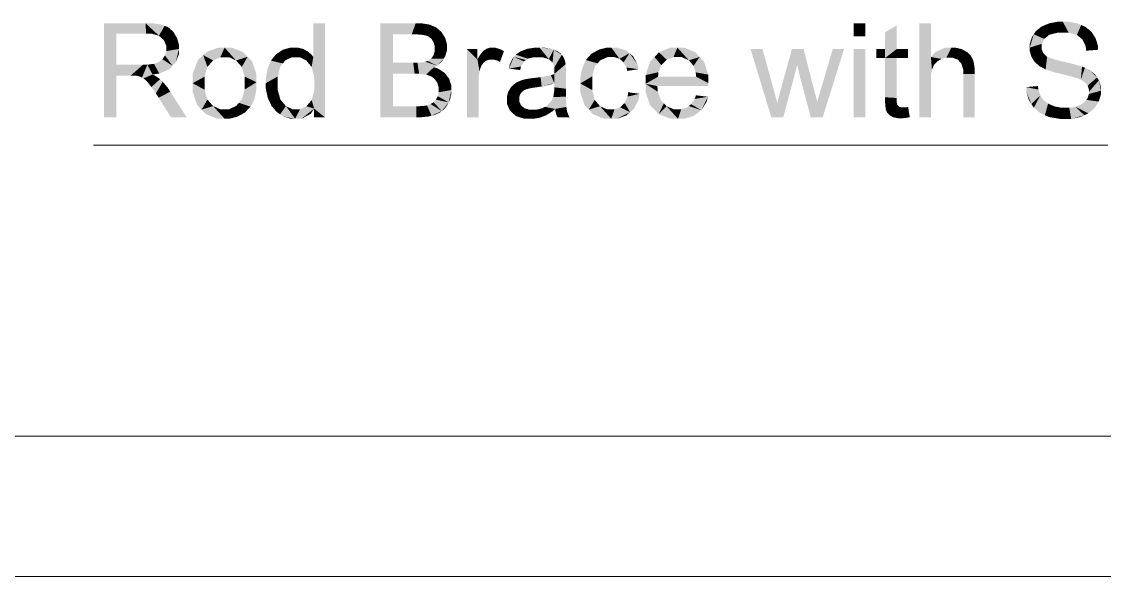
# Model space of a CAD drawing. Header units: millimetres. Extents: x 2 to 579, y 1 to 405.
# Drawn here: x 226.43 to 250.68, y 60.89 to 73.31 of the extents above; entities that cross this region are included whole.
import ezdxf

# ---------------------------------------------------------------- set-up
doc = ezdxf.new("R2010")
doc.units = ezdxf.units.MM
doc.linetypes.add('XKITLINE00', pattern=[0])
doc.layers.add('GraphicObject', color=6, linetype='Continuous', lineweight=0)
doc.layers.add('LinkedObject', color=7, linetype='Continuous', lineweight=0)

# ---------------------------------------------------------------- blocks, each defined once
blk = doc.blocks.new('*A3')
at = {"layer": 'GraphicObject', "color": 3, "linetype": 'XKITLINE00', "lineweight": 0}
blk.add_line((184.216, 60.892), (318.775, 60.892), dxfattribs=at)
blk = doc.blocks.new('*A4')
at = {"layer": 'LinkedObject'}
for points in [[(228.555, 72.35), (228.277, 71.173), (228.277, 73.279)], [(228.277, 73.279), (228.555, 73.047), (228.555, 72.35)], [(229.221, 73.047), (228.277, 73.279), (229.209, 73.279)], [(228.555, 73.047), (228.277, 73.279), (229.221, 73.047)], [(229.209, 73.279), (229.338, 73.047), (229.221, 73.047)], [(229.564, 73.25), (229.209, 73.279), (229.35, 73.279)], [(229.637, 73.222), (229.209, 73.279), (229.564, 73.25)], [(229.509, 72.999), (229.209, 73.279), (229.637, 73.222)], [(229.338, 73.047), (229.209, 73.279), (229.509, 72.999)], [(229.637, 73.222), (229.563, 72.951), (229.509, 72.999)], [(229.71, 73.193), (229.563, 72.951), (229.637, 73.222)], [(233.224, 73.279), (232.965, 72.523), (232.965, 73.279)], [(233.224, 73.279), (232.988, 72.069), (232.965, 72.523)], [(232.988, 72.069), (233.224, 73.279), (233.224, 71.173)], [(234.469, 73.279), (234.747, 72.146), (234.469, 71.173)], [(234.747, 72.394), (234.747, 72.146), (234.469, 73.279)], [(234.469, 73.279), (234.747, 73.03), (234.747, 72.394)], [(235.169, 73.03), (234.469, 73.279), (235.259, 73.279)], [(234.747, 73.03), (234.469, 73.279), (235.169, 73.03)], [(235.169, 73.03), (235.259, 73.279), (235.282, 73.03)], [(235.259, 73.279), (235.443, 73.015), (235.282, 73.03)], [(235.38, 73.279), (235.443, 73.015), (235.259, 73.279)], [(235.574, 73.247), (235.443, 73.015), (235.38, 73.279)], [(235.443, 73.015), (235.574, 73.247), (235.49, 73.001)], [(235.49, 73.001), (235.574, 73.247), (235.537, 72.986)], [(235.537, 72.986), (235.574, 73.247), (235.647, 73.215)], [(235.647, 73.215), (235.609, 72.931), (235.537, 72.986)], [(235.72, 73.183), (235.609, 72.931), (235.647, 73.215)], [(245.327, 73.279), (245.068, 72.982), (245.068, 73.279)], [(245.327, 72.982), (245.068, 72.982), (245.327, 73.279)], [(246.027, 73.232), (245.768, 72.699), (245.768, 73.077)], [(245.768, 72.699), (246.027, 73.232), (245.768, 72.499)], [(246.027, 72.699), (245.768, 72.499), (246.027, 73.232)], [(246.795, 73.279), (246.536, 71.173), (246.536, 73.279)], [(246.795, 72.523), (246.536, 71.173), (246.795, 73.279)], [(249.447, 73.022), (249.274, 73.207), (249.361, 73.242)], [(249.448, 73.278), (249.632, 73.068), (249.361, 73.242)], [(249.361, 73.242), (249.632, 73.068), (249.447, 73.022)], [(249.641, 73.314), (249.632, 73.068), (249.448, 73.278)], [(249.747, 73.314), (249.632, 73.068), (249.641, 73.314)], [(249.632, 73.068), (249.747, 73.314), (249.758, 73.068)], [(249.747, 73.314), (249.879, 73.068), (249.758, 73.068)], [(250.07, 73.277), (249.747, 73.314), (249.864, 73.314)], [(250.16, 73.239), (249.747, 73.314), (250.07, 73.277)], [(250.063, 73.017), (249.747, 73.314), (250.16, 73.239)], [(249.879, 73.068), (249.747, 73.314), (250.063, 73.017)], [(250.16, 73.239), (250.125, 72.966), (250.063, 73.017)], [(250.249, 73.201), (250.125, 72.966), (250.16, 73.239)], [(229.563, 72.951), (229.71, 73.193), (229.617, 72.902)], [(229.617, 72.902), (229.71, 73.193), (229.87, 73.021)], [(229.87, 73.021), (229.671, 72.78), (229.617, 72.902)], [(229.914, 72.95), (229.671, 72.78), (229.87, 73.021)], [(229.87, 73.021), (229.71, 73.193), (229.827, 73.093)], [(235.834, 73.084), (235.609, 72.931), (235.72, 73.183)], [(235.875, 73.018), (235.609, 72.931), (235.834, 73.084)], [(235.609, 72.931), (235.875, 73.018), (235.634, 72.892)], [(235.875, 73.018), (235.659, 72.852), (235.634, 72.892)], [(235.659, 72.852), (235.875, 73.018), (235.684, 72.759)], [(235.684, 72.759), (235.875, 73.018), (235.958, 72.74)], [(235.958, 72.812), (235.875, 73.018), (235.917, 72.951)], [(235.958, 72.74), (235.875, 73.018), (235.958, 72.812)], [(249.097, 73.032), (249.007, 72.733), (249.052, 72.962)], [(249.332, 72.929), (249.007, 72.733), (249.097, 73.032)], [(249.142, 73.101), (249.39, 72.975), (249.097, 73.032)], [(249.097, 73.032), (249.39, 72.975), (249.332, 72.929)], [(249.274, 73.207), (249.39, 72.975), (249.142, 73.101)], [(249.39, 72.975), (249.274, 73.207), (249.447, 73.022)], [(250.125, 72.966), (250.249, 73.201), (250.187, 72.915)], [(250.187, 72.915), (250.249, 73.201), (250.434, 73.017)], [(250.434, 73.017), (250.26, 72.764), (250.187, 72.915)], [(250.434, 73.017), (250.249, 73.201), (250.386, 73.09)], [(250.482, 72.943), (250.26, 72.764), (250.434, 73.017)], [(229.958, 72.791), (229.671, 72.78), (229.914, 72.95)], [(229.958, 72.704), (229.671, 72.78), (229.958, 72.791)], [(229.671, 72.78), (229.958, 72.704), (229.671, 72.705)], [(230.839, 72.733), (230.501, 72.564), (230.599, 72.648)], [(230.98, 72.733), (230.501, 72.564), (230.839, 72.733)], [(230.883, 72.518), (230.501, 72.564), (230.98, 72.733)], [(230.883, 72.518), (230.98, 72.733), (230.98, 72.518)], [(230.98, 72.733), (231.075, 72.518), (230.98, 72.518)], [(231.394, 72.63), (230.98, 72.733), (231.137, 72.733)], [(231.494, 72.527), (230.98, 72.733), (231.394, 72.63)], [(231.235, 72.445), (230.98, 72.733), (231.494, 72.527)], [(231.075, 72.518), (230.98, 72.733), (231.235, 72.445)], [(232.451, 72.733), (232.484, 72.518), (232.282, 72.684)], [(232.545, 72.733), (232.484, 72.518), (232.451, 72.733)], [(232.484, 72.518), (232.545, 72.733), (232.571, 72.518)], [(232.545, 72.733), (232.659, 72.518), (232.571, 72.518)], [(232.614, 72.733), (232.659, 72.518), (232.545, 72.733)], [(232.737, 72.704), (232.659, 72.518), (232.614, 72.733)], [(235.657, 72.56), (235.958, 72.74), (235.885, 72.486)], [(235.684, 72.652), (235.958, 72.74), (235.657, 72.56)], [(235.958, 72.74), (235.684, 72.707), (235.684, 72.759)], [(235.684, 72.707), (235.958, 72.74), (235.684, 72.652)], [(235.885, 72.486), (235.958, 72.74), (235.921, 72.545)], [(235.921, 72.545), (235.958, 72.74), (235.958, 72.672)], [(236.924, 72.733), (236.956, 72.466), (236.842, 72.707)], [(236.969, 72.733), (236.956, 72.466), (236.924, 72.733)], [(236.969, 72.733), (237.003, 72.466), (236.956, 72.466)], [(237.167, 72.692), (236.969, 72.733), (237.034, 72.733)], [(237.234, 72.65), (236.969, 72.733), (237.167, 72.692)], [(237.097, 72.438), (236.969, 72.733), (237.234, 72.65)], [(237.003, 72.466), (236.969, 72.733), (237.097, 72.438)], [(237.933, 72.733), (237.685, 72.679), (237.76, 72.706)], [(237.903, 72.518), (237.685, 72.679), (237.933, 72.733)], [(237.903, 72.518), (237.933, 72.733), (237.994, 72.518)], [(237.994, 72.518), (237.933, 72.733), (238.091, 72.518)], [(238.032, 72.733), (238.091, 72.518), (237.933, 72.733)], [(238.288, 72.71), (238.032, 72.733), (238.129, 72.733)], [(238.349, 72.687), (238.032, 72.733), (238.288, 72.71)], [(238.238, 72.475), (238.032, 72.733), (238.349, 72.687)], [(238.091, 72.518), (238.032, 72.733), (238.238, 72.475)], [(239.54, 72.733), (239.551, 72.52), (239.358, 72.687)], [(239.638, 72.733), (239.551, 72.52), (239.54, 72.733)], [(239.551, 72.52), (239.638, 72.733), (239.648, 72.52)], [(239.638, 72.733), (239.713, 72.52), (239.648, 72.52)], [(239.965, 72.67), (239.638, 72.733), (239.762, 72.733)], [(240.044, 72.607), (239.638, 72.733), (239.965, 72.67)], [(239.823, 72.482), (239.638, 72.733), (240.044, 72.607)], [(239.713, 72.52), (239.638, 72.733), (239.823, 72.482)], [(241.117, 72.733), (240.703, 72.627), (240.96, 72.733)], [(241.03, 72.52), (240.703, 72.627), (241.117, 72.733)], [(241.03, 72.52), (241.117, 72.733), (241.119, 72.52)], [(241.117, 72.733), (241.217, 72.52), (241.119, 72.52)], [(241.52, 72.629), (241.117, 72.733), (241.27, 72.733)], [(241.617, 72.525), (241.117, 72.733), (241.52, 72.629)], [(241.377, 72.446), (241.117, 72.733), (241.617, 72.525)], [(241.217, 72.52), (241.117, 72.733), (241.377, 72.446)], [(247.113, 72.733), (246.795, 72.523), (246.886, 72.628)], [(247.251, 72.733), (246.795, 72.523), (247.113, 72.733)], [(247.14, 72.51), (246.795, 72.523), (247.251, 72.733)], [(247.14, 72.51), (247.251, 72.733), (247.197, 72.51)], [(247.197, 72.51), (247.251, 72.733), (247.274, 72.51)], [(247.251, 72.733), (247.392, 72.466), (247.274, 72.51)], [(247.335, 72.733), (247.392, 72.466), (247.251, 72.733)], [(247.482, 72.7), (247.392, 72.466), (247.335, 72.733)], [(249.052, 72.962), (249.007, 72.733), (249.007, 72.813)], [(249.274, 72.817), (249.007, 72.733), (249.332, 72.929)], [(249.007, 72.733), (249.274, 72.817), (249.274, 72.752)], [(249.274, 72.695), (249.007, 72.733), (249.274, 72.752)], [(249.007, 72.733), (249.274, 72.695), (249.007, 72.661)], [(250.534, 72.777), (250.26, 72.764), (250.482, 72.943)], [(250.538, 72.685), (250.26, 72.764), (250.534, 72.777)], [(250.26, 72.764), (250.538, 72.685), (250.27, 72.664)], [(229.615, 72.516), (229.813, 72.326), (229.587, 72.472)], [(229.643, 72.559), (229.813, 72.326), (229.615, 72.516)], [(229.643, 72.559), (229.958, 72.704), (229.813, 72.326)], [(229.671, 72.654), (229.958, 72.704), (229.643, 72.559)], [(229.958, 72.704), (229.671, 72.654), (229.671, 72.705)], [(229.813, 72.326), (229.958, 72.704), (229.885, 72.403)], [(229.885, 72.403), (229.958, 72.704), (229.958, 72.592)], [(230.501, 72.564), (230.265, 71.936), (230.383, 72.462)], [(230.595, 72.301), (230.265, 71.936), (230.501, 72.564)], [(230.501, 72.564), (230.722, 72.446), (230.658, 72.373)], [(230.722, 72.446), (230.501, 72.564), (230.883, 72.518)], [(230.595, 72.301), (230.501, 72.564), (230.658, 72.373)], [(231.235, 72.445), (231.494, 72.527), (231.299, 72.373)], [(231.494, 72.527), (231.364, 72.3), (231.299, 72.373)], [(231.364, 72.3), (231.494, 72.527), (231.428, 72.086)], [(231.428, 72.086), (231.494, 72.527), (231.693, 71.958)], [(231.693, 72.139), (231.494, 72.527), (231.594, 72.424)], [(231.693, 71.958), (231.494, 72.527), (231.693, 72.139)], [(232.13, 72.584), (232.283, 72.378), (232.016, 72.442)], [(232.34, 72.448), (232.13, 72.584), (232.206, 72.634)], [(232.283, 72.378), (232.13, 72.584), (232.34, 72.448)], [(232.282, 72.684), (232.484, 72.518), (232.206, 72.634)], [(232.206, 72.634), (232.484, 72.518), (232.34, 72.448)], [(232.79, 72.675), (232.659, 72.518), (232.737, 72.704)], [(232.79, 72.675), (232.808, 72.445), (232.659, 72.518)], [(232.844, 72.646), (232.808, 72.445), (232.79, 72.675)], [(232.932, 72.569), (232.808, 72.445), (232.844, 72.646)], [(232.965, 72.523), (232.808, 72.445), (232.932, 72.569)], [(232.808, 72.445), (232.965, 72.523), (232.868, 72.372)], [(232.868, 72.372), (232.965, 72.523), (232.928, 72.299)], [(232.965, 72.523), (232.988, 72.069), (232.928, 72.299)], [(235.603, 72.487), (235.885, 72.486), (235.523, 72.434)], [(235.63, 72.523), (235.885, 72.486), (235.603, 72.487)], [(235.885, 72.486), (235.63, 72.523), (235.657, 72.56)], [(236.406, 72.699), (236.64, 72.467), (236.406, 71.173)], [(236.64, 72.467), (236.406, 72.699), (236.64, 72.699)], [(236.804, 72.681), (236.64, 72.467), (236.767, 72.655)], [(236.914, 72.466), (236.64, 72.467), (236.804, 72.681)], [(236.767, 72.655), (236.64, 72.467), (236.685, 72.548)], [(236.842, 72.707), (236.956, 72.466), (236.804, 72.681)], [(236.804, 72.681), (236.956, 72.466), (236.914, 72.466)], [(237.097, 72.438), (237.234, 72.65), (237.144, 72.411)], [(237.457, 72.526), (237.344, 72.263), (237.418, 72.476)], [(237.681, 72.423), (237.344, 72.263), (237.457, 72.526)], [(237.497, 72.576), (237.768, 72.487), (237.457, 72.526)], [(237.681, 72.423), (237.457, 72.526), (237.725, 72.455)], [(237.725, 72.455), (237.457, 72.526), (237.768, 72.487)], [(237.611, 72.652), (237.768, 72.487), (237.497, 72.576)], [(237.685, 72.679), (237.768, 72.487), (237.611, 72.652)], [(237.768, 72.487), (237.685, 72.679), (237.903, 72.518)], [(238.238, 72.475), (238.349, 72.687), (238.288, 72.431)], [(238.288, 72.431), (238.349, 72.687), (238.324, 72.399)], [(238.349, 72.687), (238.361, 72.288), (238.324, 72.399)], [(238.529, 72.571), (238.361, 72.288), (238.349, 72.687)], [(238.5, 72.606), (238.349, 72.687), (238.41, 72.664)], [(238.529, 72.571), (238.349, 72.687), (238.5, 72.606)], [(238.557, 72.537), (238.361, 72.288), (238.529, 72.571)], [(238.598, 72.449), (238.361, 72.288), (238.557, 72.537)], [(239.191, 72.594), (239.331, 72.38), (239.067, 72.455)], [(239.392, 72.45), (239.191, 72.594), (239.275, 72.64)], [(239.331, 72.38), (239.191, 72.594), (239.392, 72.45)], [(239.358, 72.687), (239.551, 72.52), (239.275, 72.64)], [(239.275, 72.64), (239.551, 72.52), (239.392, 72.45)], [(239.823, 72.482), (240.044, 72.607), (239.868, 72.443)], [(240.044, 72.607), (239.914, 72.404), (239.868, 72.443)], [(239.914, 72.404), (240.044, 72.607), (239.977, 72.288)], [(239.977, 72.288), (240.044, 72.607), (240.246, 72.249)], [(240.223, 72.365), (240.044, 72.607), (240.122, 72.544)], [(240.246, 72.249), (240.044, 72.607), (240.223, 72.365)], [(240.604, 72.521), (240.406, 72.116), (240.505, 72.414)], [(240.759, 72.342), (240.406, 72.116), (240.604, 72.521)], [(240.703, 72.627), (240.881, 72.461), (240.604, 72.521)], [(240.604, 72.521), (240.881, 72.461), (240.759, 72.342)], [(240.881, 72.461), (240.703, 72.627), (241.03, 72.52)], [(241.377, 72.446), (241.617, 72.525), (241.439, 72.371)], [(241.617, 72.525), (241.479, 72.323), (241.439, 72.371)], [(241.479, 72.323), (241.617, 72.525), (241.528, 72.179)], [(241.528, 72.179), (241.617, 72.525), (241.81, 72.128)], [(241.81, 72.128), (241.617, 72.525), (241.714, 72.421)], [(243.024, 72.699), (243.221, 71.173), (242.757, 72.699)], [(243.267, 71.817), (243.221, 71.173), (243.024, 72.699)], [(243.682, 72.699), (243.802, 72.347), (243.435, 71.805)], [(243.944, 72.699), (243.802, 72.347), (243.682, 72.699)], [(243.802, 72.347), (243.944, 72.699), (243.862, 72.086)], [(243.862, 72.086), (243.944, 72.699), (244.173, 71.813)], [(244.848, 72.699), (244.335, 71.816), (244.597, 72.699)], [(244.372, 71.173), (244.335, 71.816), (244.848, 72.699)], [(245.327, 72.699), (245.068, 71.173), (245.068, 72.699)], [(245.327, 71.173), (245.068, 71.173), (245.327, 72.699)], [(245.576, 72.699), (245.768, 72.499), (245.576, 72.499)], [(245.768, 72.699), (245.768, 72.499), (245.576, 72.699)], [(246.027, 72.499), (245.768, 72.499), (246.027, 72.699)], [(245.768, 71.62), (246.027, 72.499), (246.027, 71.605)], [(245.768, 72.499), (246.027, 72.499), (245.768, 71.62)], [(246.284, 72.499), (246.027, 72.699), (246.284, 72.699)], [(246.027, 72.499), (246.027, 72.699), (246.284, 72.499)], [(246.795, 72.097), (246.536, 71.173), (246.795, 72.523)], [(246.795, 72.097), (246.795, 72.523), (246.817, 72.238)], [(246.817, 72.238), (246.795, 72.523), (246.838, 72.289)], [(246.838, 72.289), (246.795, 72.523), (246.86, 72.34)], [(246.86, 72.34), (246.795, 72.523), (246.932, 72.42)], [(246.932, 72.42), (246.795, 72.523), (246.982, 72.45)], [(246.982, 72.45), (246.795, 72.523), (247.032, 72.48)], [(247.032, 72.48), (246.795, 72.523), (247.14, 72.51)], [(247.545, 72.666), (247.392, 72.466), (247.482, 72.7)], [(247.545, 72.666), (247.434, 72.422), (247.392, 72.466)], [(247.607, 72.633), (247.434, 72.422), (247.545, 72.666)], [(247.434, 72.422), (247.607, 72.633), (247.476, 72.377)], [(247.476, 72.377), (247.607, 72.633), (247.723, 72.482)], [(247.723, 72.482), (247.607, 72.633), (247.696, 72.541)], [(249.007, 72.661), (249.274, 72.695), (249.044, 72.53)], [(249.044, 72.53), (249.274, 72.695), (249.08, 72.471)], [(249.08, 72.471), (249.274, 72.695), (249.315, 72.602)], [(249.315, 72.602), (249.229, 72.314), (249.08, 72.471)], [(249.356, 72.565), (249.229, 72.314), (249.315, 72.602)], [(249.229, 72.314), (249.356, 72.565), (249.305, 72.275)], [(249.305, 72.275), (249.356, 72.565), (249.396, 72.528)], [(249.305, 72.275), (249.396, 72.528), (249.363, 72.244)], [(249.363, 72.244), (249.396, 72.528), (249.566, 72.178)], [(249.566, 72.178), (249.396, 72.528), (249.606, 72.453)], [(228.555, 72.35), (228.555, 72.108), (228.277, 71.173)], [(228.878, 72.108), (228.555, 72.35), (229.153, 72.35)], [(228.555, 72.108), (228.555, 72.35), (228.878, 72.108)], [(228.878, 72.108), (229.153, 72.35), (228.932, 72.108)], [(228.932, 72.108), (229.153, 72.35), (229.009, 72.103)], [(229.009, 72.103), (229.153, 72.35), (229.033, 72.098)], [(229.033, 72.098), (229.153, 72.35), (229.065, 72.09)], [(229.065, 72.09), (229.153, 72.35), (229.129, 72.062)], [(229.129, 72.062), (229.153, 72.35), (229.249, 72.35)], [(229.129, 72.062), (229.249, 72.35), (229.16, 72.042)], [(229.249, 72.35), (229.366, 72.131), (229.16, 72.042)], [(229.398, 72.37), (229.366, 72.131), (229.249, 72.35)], [(229.366, 72.131), (229.398, 72.37), (229.517, 72.152)], [(229.452, 72.389), (229.813, 72.326), (229.398, 72.37)], [(229.741, 72.249), (229.398, 72.37), (229.813, 72.326)], [(229.517, 72.152), (229.398, 72.37), (229.741, 72.249)], [(229.506, 72.409), (229.813, 72.326), (229.452, 72.389)], [(229.813, 72.326), (229.506, 72.409), (229.587, 72.472)], [(230.383, 72.462), (230.265, 71.936), (230.265, 72.148)], [(230.531, 72.082), (230.265, 71.936), (230.595, 72.301)], [(231.978, 72.349), (231.902, 71.935), (231.94, 72.256)], [(232.225, 72.307), (231.902, 71.935), (231.978, 72.349)], [(232.167, 72.086), (231.902, 71.935), (232.225, 72.307)], [(231.94, 72.256), (231.902, 71.935), (231.902, 72.049)], [(232.016, 72.442), (232.283, 72.378), (231.978, 72.349)], [(231.978, 72.349), (232.283, 72.378), (232.225, 72.307)], [(235.235, 72.146), (234.747, 72.394), (235.203, 72.394)], [(234.747, 72.146), (234.747, 72.394), (235.235, 72.146)], [(235.336, 72.146), (235.203, 72.394), (235.296, 72.394)], [(235.235, 72.146), (235.203, 72.394), (235.336, 72.146)], [(235.429, 72.406), (235.664, 72.293), (235.296, 72.394)], [(235.296, 72.394), (235.664, 72.293), (235.336, 72.146)], [(235.336, 72.146), (235.664, 72.293), (235.49, 72.128)], [(235.47, 72.418), (235.738, 72.33), (235.429, 72.406)], [(235.664, 72.293), (235.429, 72.406), (235.738, 72.33)], [(235.523, 72.434), (235.738, 72.33), (235.47, 72.418)], [(235.664, 72.293), (235.544, 72.11), (235.49, 72.128)], [(235.523, 72.434), (235.885, 72.486), (235.738, 72.33)], [(235.544, 72.11), (235.664, 72.293), (235.597, 72.093)], [(235.597, 72.093), (235.664, 72.293), (235.681, 72.032)], [(235.905, 72.169), (235.664, 72.293), (235.759, 72.265)], [(235.681, 72.032), (235.664, 72.293), (235.905, 72.169)], [(235.738, 72.33), (235.885, 72.486), (235.848, 72.426)], [(236.406, 71.173), (236.64, 72.467), (236.666, 71.173)], [(236.64, 72.467), (236.666, 71.971), (236.666, 71.173)], [(236.666, 71.971), (236.64, 72.467), (236.666, 72.053)], [(236.666, 72.053), (236.64, 72.467), (236.687, 72.204)], [(236.687, 72.204), (236.64, 72.467), (236.708, 72.273)], [(236.708, 72.273), (236.64, 72.467), (236.723, 72.318)], [(236.723, 72.318), (236.64, 72.467), (236.771, 72.389)], [(236.771, 72.389), (236.64, 72.467), (236.804, 72.415)], [(236.804, 72.415), (236.64, 72.467), (236.838, 72.44)], [(236.838, 72.44), (236.64, 72.467), (236.914, 72.466)], [(237.418, 72.476), (237.344, 72.263), (237.361, 72.345)], [(237.617, 72.31), (237.344, 72.263), (237.681, 72.423)], [(237.344, 72.263), (237.617, 72.31), (237.596, 72.23)], [(238.36, 72.168), (238.616, 72.362), (238.359, 72.141)], [(238.359, 72.141), (238.616, 72.362), (238.361, 71.939)], [(238.361, 72.202), (238.616, 72.362), (238.36, 72.168)], [(238.609, 72.395), (238.361, 72.288), (238.598, 72.449)], [(238.361, 72.288), (238.609, 72.395), (238.616, 72.362)], [(238.361, 72.288), (238.616, 72.362), (238.361, 72.209)], [(238.361, 72.209), (238.616, 72.362), (238.361, 72.202)], [(238.622, 72.243), (238.361, 71.939), (238.616, 72.362)], [(239.026, 72.363), (238.944, 71.93), (238.985, 72.27)], [(239.27, 72.31), (238.944, 71.93), (239.026, 72.363)], [(239.21, 72.089), (238.944, 71.93), (239.27, 72.31)], [(238.985, 72.27), (238.944, 71.93), (238.944, 72.054)], [(239.067, 72.455), (239.331, 72.38), (239.026, 72.363)], [(239.026, 72.363), (239.331, 72.38), (239.27, 72.31)], [(239.977, 72.288), (240.246, 72.249), (239.995, 72.211)], [(240.692, 72.182), (240.406, 72.116), (240.759, 72.342)], [(243.435, 71.805), (243.802, 72.347), (243.489, 71.173)], [(247.723, 72.482), (247.518, 72.236), (247.476, 72.377)], [(247.75, 72.423), (247.518, 72.236), (247.723, 72.482)], [(247.777, 72.252), (247.518, 72.236), (247.75, 72.423)], [(247.777, 72.14), (247.518, 72.236), (247.777, 72.252)], [(249.08, 72.471), (249.229, 72.314), (249.117, 72.412)], [(249.566, 72.178), (249.606, 72.453), (249.71, 72.143)], [(249.71, 72.143), (249.606, 72.453), (249.776, 72.415)], [(249.71, 72.143), (249.776, 72.415), (249.855, 72.108)], [(249.855, 72.108), (249.776, 72.415), (249.946, 72.376)], [(249.855, 72.108), (249.946, 72.376), (250.043, 72.057)], [(250.043, 72.057), (249.946, 72.376), (250.085, 72.041)], [(250.085, 72.041), (249.946, 72.376), (250.151, 72.015)], [(250.178, 72.309), (250.151, 72.015), (249.946, 72.376)], [(250.242, 72.281), (250.151, 72.015), (250.178, 72.309)], [(250.151, 72.015), (250.242, 72.281), (250.246, 71.953)], [(250.246, 71.953), (250.242, 72.281), (250.334, 72.238)], [(228.277, 71.173), (228.555, 72.108), (228.555, 71.173)], [(229.16, 72.042), (229.366, 72.131), (229.191, 72.022)], [(229.366, 72.131), (229.262, 71.951), (229.191, 72.022)], [(229.421, 72.104), (229.262, 71.951), (229.366, 72.131)], [(229.262, 71.951), (229.421, 72.104), (229.301, 71.901)], [(229.301, 71.901), (229.421, 72.104), (229.34, 71.851)], [(229.34, 71.851), (229.421, 72.104), (229.533, 72.026)], [(229.533, 72.026), (229.441, 71.706), (229.34, 71.851)], [(229.533, 72.026), (229.421, 72.104), (229.505, 72.052)], [(229.594, 71.97), (229.441, 71.706), (229.533, 72.026)], [(230.265, 71.936), (230.531, 72.082), (230.531, 71.936)], [(231.428, 72.086), (231.693, 71.958), (231.428, 71.944)], [(231.902, 71.935), (232.167, 72.086), (232.167, 71.934)], [(232.988, 72.069), (233.224, 71.173), (232.988, 71.913)], [(234.469, 71.173), (234.747, 72.146), (234.747, 71.421)], [(235.681, 72.032), (235.905, 72.169), (235.712, 71.988)], [(235.712, 71.988), (235.905, 72.169), (235.742, 71.945)], [(235.742, 71.945), (235.905, 72.169), (235.957, 72.102)], [(235.957, 72.102), (235.773, 71.842), (235.742, 71.945)], [(236.008, 72.034), (235.773, 71.842), (235.957, 72.102)], [(236.059, 71.875), (235.773, 71.842), (236.008, 72.034)], [(237.669, 72.014), (237.68, 71.775), (237.618, 71.999)], [(237.707, 72.024), (237.746, 71.804), (237.669, 72.014)], [(237.68, 71.775), (237.669, 72.014), (237.713, 71.79)], [(237.713, 71.79), (237.669, 72.014), (237.746, 71.804)], [(237.822, 72.043), (237.859, 71.83), (237.707, 72.024)], [(237.707, 72.024), (237.859, 71.83), (237.746, 71.804)], [(237.899, 72.052), (237.939, 71.841), (237.822, 72.043)], [(237.822, 72.043), (237.939, 71.841), (237.859, 71.83)], [(238.055, 72.071), (238.079, 71.862), (237.899, 72.052)], [(237.899, 72.052), (238.079, 71.862), (237.939, 71.841)], [(238.286, 72.115), (238.361, 71.939), (238.055, 72.071)], [(238.055, 72.071), (238.361, 71.939), (238.079, 71.862)], [(238.359, 72.141), (238.361, 71.939), (238.286, 72.115)], [(238.622, 72.157), (238.359, 71.844), (238.361, 71.939)], [(238.622, 71.812), (238.359, 71.844), (238.622, 72.157)], [(238.622, 72.157), (238.361, 71.939), (238.622, 72.243)], [(238.944, 71.93), (239.21, 72.089), (239.21, 71.937)], [(240.406, 72.116), (240.692, 72.182), (240.686, 72.082)], [(240.686, 72.082), (240.406, 71.923), (240.406, 72.116)], [(240.686, 72.082), (241.81, 71.939), (240.406, 71.923)], [(241.537, 72.082), (241.81, 71.939), (240.686, 72.082)], [(241.528, 72.179), (241.81, 72.128), (241.537, 72.082)], [(241.81, 71.939), (241.537, 72.082), (241.81, 72.128)], [(244.173, 71.813), (244.104, 71.173), (243.862, 72.086)], [(246.795, 72.007), (246.536, 71.173), (246.795, 72.097)], [(246.536, 71.173), (246.795, 72.007), (246.795, 71.173)], [(247.518, 72.236), (247.777, 72.14), (247.518, 72.139)], [(247.518, 71.173), (247.777, 72.14), (247.777, 71.173)], [(247.518, 72.139), (247.777, 72.14), (247.518, 71.173)], [(250.246, 71.953), (250.334, 72.238), (250.275, 71.916)], [(250.275, 71.916), (250.334, 72.238), (250.304, 71.879)], [(250.334, 72.238), (250.513, 72.066), (250.304, 71.879)], [(250.304, 71.879), (250.513, 72.066), (250.333, 71.793)], [(250.333, 71.793), (250.513, 72.066), (250.557, 72.001)], [(250.513, 72.066), (250.334, 72.238), (250.469, 72.131)], [(229.71, 71.83), (229.441, 71.706), (229.594, 71.97)], [(229.441, 71.706), (229.71, 71.83), (229.502, 71.611)], [(229.502, 71.611), (229.71, 71.83), (229.764, 71.746)], [(230.265, 71.936), (230.463, 71.344), (230.265, 71.743)], [(230.531, 71.789), (230.463, 71.344), (230.265, 71.936)], [(230.531, 71.789), (230.265, 71.936), (230.531, 71.936)], [(230.595, 71.57), (230.463, 71.344), (230.531, 71.789)], [(231.364, 71.571), (231.693, 71.958), (231.605, 71.494)], [(231.428, 71.794), (231.693, 71.958), (231.364, 71.571)], [(231.693, 71.958), (231.428, 71.794), (231.428, 71.944)], [(231.605, 71.494), (231.693, 71.958), (231.649, 71.579)], [(231.649, 71.579), (231.693, 71.958), (231.693, 71.81)], [(231.902, 71.935), (232.167, 71.788), (231.902, 71.818)], [(232.167, 71.788), (231.902, 71.935), (232.167, 71.934)], [(231.902, 71.818), (232.167, 71.788), (231.944, 71.61)], [(231.944, 71.61), (232.167, 71.788), (231.986, 71.52)], [(231.986, 71.52), (232.167, 71.788), (232.229, 71.569)], [(232.988, 71.771), (233.224, 71.173), (232.929, 71.559)], [(232.988, 71.913), (233.224, 71.173), (232.988, 71.771)], [(235.752, 71.644), (236.059, 71.783), (235.996, 71.508)], [(235.773, 71.733), (236.059, 71.783), (235.752, 71.644)], [(236.059, 71.783), (235.773, 71.842), (236.059, 71.875)], [(235.773, 71.842), (236.059, 71.783), (235.773, 71.783)], [(236.059, 71.783), (235.773, 71.733), (235.773, 71.783)], [(235.996, 71.508), (236.059, 71.783), (236.028, 71.572)], [(236.028, 71.572), (236.059, 71.783), (236.059, 71.709)], [(237.35, 71.78), (237.299, 71.575), (237.325, 71.734)], [(237.593, 71.678), (237.299, 71.575), (237.35, 71.78)], [(237.376, 71.826), (237.611, 71.706), (237.35, 71.78)], [(237.35, 71.78), (237.611, 71.706), (237.593, 71.678)], [(237.442, 71.901), (237.611, 71.706), (237.376, 71.826)], [(237.629, 71.733), (237.442, 71.901), (237.484, 71.929)], [(237.611, 71.706), (237.442, 71.901), (237.629, 71.733)], [(237.525, 71.957), (237.68, 71.775), (237.484, 71.929)], [(237.484, 71.929), (237.68, 71.775), (237.629, 71.733)], [(237.618, 71.999), (237.68, 71.775), (237.525, 71.957)], [(238.079, 71.862), (238.361, 71.939), (238.29, 71.91)], [(238.339, 71.629), (238.622, 71.812), (238.622, 71.632)], [(238.359, 71.759), (238.622, 71.812), (238.339, 71.629)], [(238.622, 71.812), (238.359, 71.759), (238.359, 71.844)], [(239.21, 71.784), (238.944, 71.93), (239.21, 71.937)], [(238.944, 71.93), (239.134, 71.344), (238.944, 71.739)], [(239.21, 71.784), (239.134, 71.344), (238.944, 71.93)], [(239.268, 71.561), (239.134, 71.344), (239.21, 71.784)], [(241.81, 71.927), (240.406, 71.923), (241.81, 71.939)], [(241.81, 71.893), (240.406, 71.923), (241.81, 71.927)], [(240.406, 71.923), (240.602, 71.345), (240.406, 71.737)], [(240.678, 71.744), (240.602, 71.345), (240.406, 71.923)], [(240.678, 71.744), (240.406, 71.923), (240.671, 71.87)], [(241.809, 71.87), (240.406, 71.923), (241.81, 71.893)], [(240.671, 71.87), (240.406, 71.923), (241.809, 71.87)], [(243.356, 71.49), (243.221, 71.173), (243.267, 71.817)], [(243.435, 71.805), (243.489, 71.173), (243.398, 71.66)], [(244.248, 71.522), (244.104, 71.173), (244.173, 71.813)], [(244.335, 71.816), (244.372, 71.173), (244.248, 71.522)], [(249.201, 71.793), (248.929, 71.849), (249.192, 71.872)], [(248.929, 71.849), (249.044, 71.47), (248.932, 71.743)], [(249.201, 71.793), (249.044, 71.47), (248.929, 71.849)], [(249.245, 71.663), (249.044, 71.47), (249.201, 71.793)], [(250.304, 71.604), (250.601, 71.767), (250.553, 71.525)], [(250.333, 71.695), (250.601, 71.767), (250.304, 71.604)], [(250.333, 71.793), (250.557, 72.001), (250.333, 71.743)], [(250.333, 71.743), (250.557, 72.001), (250.333, 71.695)], [(250.557, 72.001), (250.601, 71.767), (250.333, 71.695)], [(250.553, 71.525), (250.601, 71.767), (250.601, 71.683)], [(250.601, 71.767), (250.557, 72.001), (250.601, 71.851)], [(229.502, 71.611), (229.764, 71.746), (229.78, 71.173)], [(229.78, 71.173), (229.764, 71.746), (230.128, 71.173)], [(230.265, 71.743), (230.463, 71.344), (230.364, 71.447)], [(230.463, 71.344), (230.595, 71.57), (230.658, 71.497)], [(231.605, 71.494), (231.3, 71.498), (231.364, 71.571)], [(232.229, 71.569), (232.146, 71.29), (231.986, 71.52)], [(231.986, 71.52), (232.146, 71.29), (232.028, 71.43)], [(232.291, 71.497), (232.146, 71.29), (232.229, 71.569)], [(232.929, 71.559), (232.984, 71.366), (232.87, 71.49)], [(232.929, 71.559), (233.224, 71.173), (232.984, 71.366)], [(235.71, 71.567), (235.996, 71.508), (235.657, 71.509)], [(235.731, 71.606), (235.996, 71.508), (235.71, 71.567)], [(235.996, 71.508), (235.731, 71.606), (235.752, 71.644)], [(237.325, 71.734), (237.299, 71.575), (237.299, 71.631)], [(237.575, 71.616), (237.299, 71.575), (237.593, 71.678)], [(237.299, 71.575), (237.575, 71.616), (237.575, 71.583)], [(237.575, 71.531), (237.299, 71.575), (237.575, 71.583)], [(237.299, 71.575), (237.575, 71.531), (237.299, 71.48)], [(237.299, 71.48), (237.575, 71.531), (237.367, 71.323)], [(237.367, 71.323), (237.575, 71.531), (237.434, 71.262)], [(237.434, 71.262), (237.575, 71.531), (237.614, 71.445)], [(238.205, 71.439), (238.622, 71.632), (238.63, 71.404)], [(238.291, 71.529), (238.622, 71.632), (238.205, 71.439)], [(238.318, 71.585), (238.622, 71.632), (238.291, 71.529)], [(238.622, 71.632), (238.318, 71.585), (238.339, 71.629)], [(238.944, 71.739), (239.134, 71.344), (239.039, 71.446)], [(239.134, 71.344), (239.268, 71.561), (239.327, 71.491)], [(239.938, 71.492), (240.271, 71.699), (240.058, 71.288)], [(240.003, 71.636), (240.271, 71.699), (239.938, 71.492)], [(240.271, 71.699), (240.003, 71.636), (240.016, 71.733)], [(240.058, 71.288), (240.271, 71.699), (240.144, 71.362)], [(240.144, 71.362), (240.271, 71.699), (240.25, 71.568)], [(240.406, 71.737), (240.602, 71.345), (240.504, 71.448)], [(240.749, 71.552), (240.602, 71.345), (240.678, 71.744)], [(240.602, 71.345), (240.749, 71.552), (240.7, 71.242)], [(240.813, 71.485), (240.7, 71.242), (240.749, 71.552)], [(241.425, 71.464), (241.802, 71.632), (241.653, 71.333)], [(241.504, 71.583), (241.802, 71.632), (241.425, 71.464)], [(241.802, 71.632), (241.504, 71.583), (241.534, 71.665)], [(241.653, 71.333), (241.802, 71.632), (241.77, 71.515)], [(243.398, 71.66), (243.489, 71.173), (243.359, 71.503)], [(244.104, 71.173), (244.248, 71.522), (244.372, 71.173)], [(246.027, 71.605), (245.768, 71.503), (245.768, 71.62)], [(246.027, 71.55), (245.768, 71.503), (246.027, 71.605)], [(246.027, 71.55), (245.799, 71.314), (245.768, 71.503)], [(246.033, 71.479), (245.799, 71.314), (246.027, 71.55)], [(248.932, 71.743), (249.044, 71.47), (248.989, 71.554)], [(249.044, 71.47), (249.245, 71.663), (249.099, 71.387)], [(249.099, 71.387), (249.245, 71.663), (249.25, 71.262)], [(249.279, 71.612), (249.25, 71.262), (249.245, 71.663)], [(249.313, 71.561), (249.25, 71.262), (249.279, 71.612)], [(249.313, 71.561), (249.346, 71.22), (249.25, 71.262)], [(249.418, 71.479), (249.346, 71.22), (249.313, 71.561)], [(250.244, 71.522), (250.505, 71.45), (250.154, 71.457)], [(250.274, 71.563), (250.553, 71.525), (250.244, 71.522)], [(250.505, 71.45), (250.244, 71.522), (250.553, 71.525)], [(250.304, 71.604), (250.553, 71.525), (250.274, 71.563)], [(230.722, 71.424), (230.463, 71.344), (230.658, 71.497)], [(230.722, 71.424), (230.98, 71.139), (230.463, 71.344)], [(230.463, 71.344), (230.98, 71.139), (230.561, 71.242)], [(230.883, 71.352), (230.98, 71.139), (230.722, 71.424)], [(230.98, 71.139), (230.883, 71.352), (230.98, 71.352)], [(230.98, 71.139), (231.076, 71.352), (231.08, 71.139)], [(231.076, 71.352), (230.98, 71.139), (230.98, 71.352)], [(231.348, 71.232), (231.076, 71.352), (231.236, 71.425)], [(231.264, 71.186), (231.076, 71.352), (231.348, 71.232)], [(231.08, 71.139), (231.076, 71.352), (231.264, 71.186)], [(231.3, 71.498), (231.432, 71.279), (231.236, 71.425)], [(231.236, 71.425), (231.432, 71.279), (231.348, 71.232)], [(231.561, 71.41), (231.3, 71.498), (231.605, 71.494)], [(231.432, 71.279), (231.3, 71.498), (231.561, 71.41)], [(232.146, 71.29), (232.291, 71.497), (232.223, 71.239)], [(232.223, 71.239), (232.291, 71.497), (232.352, 71.424)], [(232.352, 71.424), (232.558, 71.139), (232.223, 71.239)], [(232.498, 71.352), (232.558, 71.139), (232.352, 71.424)], [(232.558, 71.139), (232.498, 71.352), (232.582, 71.352)], [(232.558, 71.139), (232.984, 71.366), (232.699, 71.139)], [(232.667, 71.352), (232.984, 71.366), (232.558, 71.139)], [(232.667, 71.352), (232.558, 71.139), (232.582, 71.352)], [(232.811, 71.421), (232.984, 71.366), (232.667, 71.352)], [(232.699, 71.139), (232.984, 71.366), (232.912, 71.252)], [(232.984, 71.366), (232.811, 71.421), (232.87, 71.49)], [(232.984, 71.366), (233.224, 71.173), (232.984, 71.173)], [(234.747, 71.421), (235.272, 71.173), (234.469, 71.173)], [(235.273, 71.421), (235.272, 71.173), (234.747, 71.421)], [(235.273, 71.421), (235.372, 71.173), (235.272, 71.173)], [(235.34, 71.421), (235.372, 71.173), (235.273, 71.421)], [(235.435, 71.426), (235.542, 71.19), (235.34, 71.421)], [(235.34, 71.421), (235.542, 71.19), (235.372, 71.173)], [(235.463, 71.431), (235.542, 71.19), (235.435, 71.426)], [(235.612, 71.208), (235.463, 71.431), (235.511, 71.44)], [(235.542, 71.19), (235.463, 71.431), (235.612, 71.208)], [(235.592, 71.469), (235.842, 71.312), (235.511, 71.44)], [(235.511, 71.44), (235.842, 71.312), (235.612, 71.208)], [(235.624, 71.489), (235.842, 71.312), (235.592, 71.469)], [(235.612, 71.208), (235.842, 71.312), (235.681, 71.225)], [(235.842, 71.312), (235.624, 71.489), (235.657, 71.509)], [(235.657, 71.509), (235.996, 71.508), (235.842, 71.312)], [(235.681, 71.225), (235.842, 71.312), (235.796, 71.277)], [(235.842, 71.312), (235.996, 71.508), (235.888, 71.346)], [(235.888, 71.346), (235.996, 71.508), (235.965, 71.444)], [(237.614, 71.445), (237.502, 71.2), (237.434, 71.262)], [(237.653, 71.41), (237.502, 71.2), (237.614, 71.445)], [(237.692, 71.376), (237.502, 71.2), (237.653, 71.41)], [(237.502, 71.2), (237.692, 71.376), (237.695, 71.139)], [(237.82, 71.139), (237.692, 71.376), (237.807, 71.341)], [(237.695, 71.139), (237.692, 71.376), (237.82, 71.139)], [(237.807, 71.341), (237.896, 71.139), (237.82, 71.139)], [(237.882, 71.341), (237.896, 71.139), (237.807, 71.341)], [(237.957, 71.341), (237.896, 71.139), (237.882, 71.341)], [(237.896, 71.139), (237.957, 71.341), (238.039, 71.164)], [(238.105, 71.189), (237.957, 71.341), (238.089, 71.374)], [(238.039, 71.164), (237.957, 71.341), (238.105, 71.189)], [(238.382, 71.36), (238.089, 71.374), (238.147, 71.406)], [(238.31, 71.299), (238.089, 71.374), (238.382, 71.36)], [(238.171, 71.214), (238.089, 71.374), (238.31, 71.299)], [(238.105, 71.189), (238.089, 71.374), (238.171, 71.214)], [(238.205, 71.439), (238.63, 71.404), (238.147, 71.406)], [(238.63, 71.404), (238.382, 71.36), (238.147, 71.406)], [(238.382, 71.36), (238.63, 71.404), (238.388, 71.306)], [(238.388, 71.306), (238.63, 71.404), (238.639, 71.356)], [(238.639, 71.356), (238.414, 71.213), (238.388, 71.306)], [(238.647, 71.308), (238.414, 71.213), (238.639, 71.356)], [(238.647, 71.308), (238.435, 71.173), (238.414, 71.213)], [(238.68, 71.216), (238.435, 71.173), (238.647, 71.308)], [(239.386, 71.421), (239.134, 71.344), (239.327, 71.491)], [(239.386, 71.421), (239.637, 71.139), (239.134, 71.344)], [(239.134, 71.344), (239.637, 71.139), (239.229, 71.241)], [(239.539, 71.352), (239.637, 71.139), (239.386, 71.421)], [(239.637, 71.139), (239.539, 71.352), (239.634, 71.352)], [(239.71, 71.352), (239.637, 71.139), (239.634, 71.352)], [(239.71, 71.352), (240.058, 71.288), (239.637, 71.139)], [(239.637, 71.139), (240.058, 71.288), (239.762, 71.139)], [(239.836, 71.398), (240.058, 71.288), (239.71, 71.352)], [(239.762, 71.139), (240.058, 71.288), (239.972, 71.213)], [(240.058, 71.288), (239.836, 71.398), (239.887, 71.445)], [(239.938, 71.492), (240.058, 71.288), (239.887, 71.445)], [(240.877, 71.418), (240.7, 71.242), (240.813, 71.485)], [(240.877, 71.418), (241.132, 71.139), (240.7, 71.242)], [(241.036, 71.352), (241.132, 71.139), (240.877, 71.418)], [(241.132, 71.352), (241.132, 71.139), (241.036, 71.352)], [(241.203, 71.352), (241.568, 71.268), (241.132, 71.139)], [(241.203, 71.352), (241.132, 71.139), (241.132, 71.352)], [(241.324, 71.389), (241.568, 71.268), (241.203, 71.352)], [(241.374, 71.426), (241.653, 71.333), (241.324, 71.389)], [(241.568, 71.268), (241.324, 71.389), (241.653, 71.333)], [(241.425, 71.464), (241.653, 71.333), (241.374, 71.426)], [(243.221, 71.173), (243.356, 71.49), (243.489, 71.173)], [(243.359, 71.503), (243.489, 71.173), (243.356, 71.49)], [(245.768, 71.503), (245.799, 71.314), (245.783, 71.35)], [(246.04, 71.463), (245.799, 71.314), (246.033, 71.479)], [(245.799, 71.314), (246.04, 71.463), (246.047, 71.447)], [(245.799, 71.314), (246.047, 71.447), (245.815, 71.277)], [(245.815, 71.277), (246.047, 71.447), (245.87, 71.218)], [(245.87, 71.218), (246.047, 71.447), (245.908, 71.196)], [(245.908, 71.196), (246.047, 71.447), (246.069, 71.422)], [(246.069, 71.422), (245.947, 71.174), (245.908, 71.196)], [(246.084, 71.412), (245.947, 71.174), (246.069, 71.422)], [(246.099, 71.403), (245.947, 71.174), (246.084, 71.412)], [(245.947, 71.174), (246.099, 71.403), (246.056, 71.152)], [(246.056, 71.152), (246.099, 71.403), (246.126, 71.152)], [(246.126, 71.152), (246.099, 71.403), (246.143, 71.394)], [(246.143, 71.394), (246.169, 71.152), (246.126, 71.152)], [(246.171, 71.394), (246.169, 71.152), (246.143, 71.394)], [(246.171, 71.394), (246.267, 71.163), (246.169, 71.152)], [(246.193, 71.394), (246.267, 71.163), (246.171, 71.394)], [(246.267, 71.163), (246.193, 71.394), (246.249, 71.398)], [(246.322, 71.175), (246.249, 71.398), (246.284, 71.403)], [(246.267, 71.163), (246.249, 71.398), (246.322, 71.175)], [(249.346, 71.22), (249.418, 71.479), (249.443, 71.178)], [(249.49, 71.448), (249.443, 71.178), (249.418, 71.479)], [(249.561, 71.417), (249.443, 71.178), (249.49, 71.448)], [(249.561, 71.417), (249.682, 71.137), (249.443, 71.178)], [(249.723, 71.385), (249.682, 71.137), (249.561, 71.417)], [(249.723, 71.385), (249.824, 71.137), (249.682, 71.137)], [(249.812, 71.385), (249.824, 71.137), (249.723, 71.385)], [(249.812, 71.385), (249.937, 71.137), (249.824, 71.137)], [(249.892, 71.385), (249.937, 71.137), (249.812, 71.385)], [(250.032, 71.409), (250.229, 71.219), (249.892, 71.385)], [(249.892, 71.385), (250.229, 71.219), (249.937, 71.137)], [(250.093, 71.433), (250.457, 71.376), (250.032, 71.409)], [(250.319, 71.261), (250.032, 71.409), (250.457, 71.376)], [(250.229, 71.219), (250.032, 71.409), (250.319, 71.261)], [(250.154, 71.457), (250.457, 71.376), (250.093, 71.433)], [(250.154, 71.457), (250.505, 71.45), (250.457, 71.376)], [(230.561, 71.242), (230.98, 71.139), (230.82, 71.139)], [(232.223, 71.239), (232.558, 71.139), (232.299, 71.189)], [(232.299, 71.189), (232.558, 71.139), (232.467, 71.139)], [(238.435, 71.173), (238.68, 71.216), (238.704, 71.173)], [(239.229, 71.241), (239.637, 71.139), (239.481, 71.139)], [(240.7, 71.242), (241.132, 71.139), (240.965, 71.139)], [(241.132, 71.139), (241.568, 71.268), (241.264, 71.139)], [(241.264, 71.139), (241.568, 71.268), (241.483, 71.204)], [(249.937, 71.137), (250.229, 71.219), (250.139, 71.178)]]:
    blk.add_hatch(color=7, dxfattribs=at).paths.add_polyline_path(points, flags=17)
at = {"layer": 'LinkedObject', "color": 7, "linetype": 'XKITLINE00', "lineweight": 0}
for p, q in [((228.046, 70.549), (230.168, 70.549)), ((230.168, 70.549), (231.803, 70.549)), ((231.803, 70.549), (233.437, 70.549)), ((233.437, 70.549), (234.254, 70.549)), ((234.254, 70.549), (236.215, 70.549)), ((236.215, 70.549), (237.194, 70.549)), ((237.194, 70.549), (238.828, 70.549)), ((238.828, 70.549), (240.298, 70.549)), ((240.298, 70.549), (241.933, 70.549)), ((241.933, 70.549), (242.75, 70.549)), ((242.75, 70.549), (244.873, 70.549)), ((244.873, 70.549), (245.525, 70.549)), ((245.525, 70.549), (246.343, 70.549)), ((246.343, 70.549), (247.977, 70.549)), ((247.977, 70.549), (248.794, 70.549)), ((248.794, 70.549), (250.755, 70.549))]:
    blk.add_line(p, q, dxfattribs=at)
at = {"layer": 'LinkedObject', "color": 2, "linetype": 'XKITLINE00', "lineweight": 0}
blk.add_line((291.048, 64.035), (206.896, 64.035), dxfattribs=at)

msp = doc.modelspace()

# ---------------------------------------------------------------- block references
at = {"lineweight": 0}
for name in ['*A3', '*A4']:
    msp.add_blockref(name, (0, 0), dxfattribs=at)

doc.saveas('drawing.dxf')
